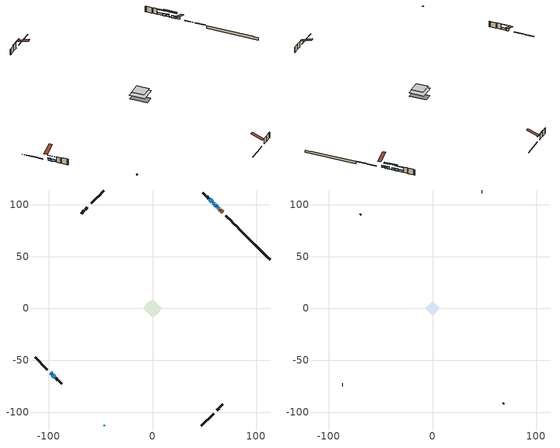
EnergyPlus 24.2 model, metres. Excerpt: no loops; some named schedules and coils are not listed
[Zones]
conditioned space
 floor adiabatic (AdiabaticFloorConstruction): -8.88,0 0,8.88 8.88,0 0,-8.88 z3.05
 floor foundation (Slab1 construction): -7.53,2.52 -2.52,7.53 7.53,-2.52 2.52,-7.53 z-1.7
 wall outside (RimJoist1 construction): 47.02,-113.51 52.63,-107.9 / -113.51,-47.02 -107.9,-52.63 / -47.02,113.51 -52.63,107.9 / 82.72,77.8 77.11,83.41 z0.61:0.91
 wall outside (RimJoist2 construction): 53.28,-107.24 58.93,-101.59 / -107.24,-53.28 -101.59,-58.93 / -53.28,107.24 -58.93,101.59 / 76.46,84.07 70.81,89.72 z0.61:0.91
 wall outside (AdiabaticWallConstruction 1): 67.68,92.85 66.2,94.33 / 65.55,94.98 64.96,95.57 z0.61:2.64
 wall outside (AdiabaticWallConstruction): 64.31,96.22 63.01,97.52 / 59.44,101.09 58.15,102.38 z0.61:2.64; 62.36,98.17 61.93,98.6 / -62.06,98.47 -62.28,98.25 z0.61:0.95; 61.28,99.25 60.1,100.43 z0.61:2.47; -98.47,-62.06 -97.28,-63.25 / 57.49,103.04 55.13,105.4 z0.61:2.48; -96.62,-63.91 -94.24,-66.29 z0.61:2.49
 wall outside (Wall1 construction): 62.06,-98.47 64.28,-96.25 / -93.58,-66.95 -91.37,-69.16 / -62.93,97.6 -65.15,95.38 / 54.47,106.06 52.26,108.27 z0.61:5.49
 wall outside (Wall2 construction): 64.93,-95.6 67.93,-92.6 / -90.71,-69.82 -87.71,-72.82 / -65.8,94.73 -68.8,91.73 / 51.6,108.93 48.6,111.93 z0.61:5.49
 wall foundation (FoundationWall1 construction): 83.38,77.15,-1.7 83.38,77.15,0.61 110.5,50.03,0.61 110.5,50.03,0.15 113.51,47.02,0.15 113.51,47.02,-1.7
 window (WindowConstruction): 64.3,96.22 63.01,97.52 z0.61:2.64
 window (WindowConstruction 6): 62.35,98.17 61.93,98.6 z0.61:0.95
 window (WindowConstruction 7): -62.06,98.47 -62.27,98.25 z0.61:0.95
 window (WindowConstruction 1): 61.27,99.25 60.1,100.43 z0.61:2.47
 window (WindowConstruction 2): -98.47,-62.06 -97.28,-63.25 z0.61:2.48
 window (WindowConstruction 3): 59.44,101.09 58.15,102.38 z0.61:2.64
 window (WindowConstruction 4): 57.49,103.04 55.13,105.4 z0.61:2.48
 window (WindowConstruction 5): -96.62,-63.91 -94.24,-66.29 z0.61:2.49
 door (Door): 67.68,92.85 66.2,94.33 z0.61:2.64
 door (Door 1): 65.55,94.98 64.96,95.57 z0.61:2.64
 ceiling adiabatic (AdiabaticFloorConstruction): 0,-8.88 8.88,0 0,8.88 -8.88,0 z3.05
 roof outside (AdiabaticRoofConstruction): -46.14,-113.51,5.49 -46.14,-112.68,5.77 -47.02,-112.68,5.77 -47.02,-113.51,5.49
 skylight (SkylightConstruction): -46.14,-113.51,5.49 -46.14,-112.68,5.76 -47.02,-112.68,5.76 -47.02,-113.51,5.49
attic - vented
 floor to conditioned space (Floor1 construction Reversed): -7.07,0 0,7.07 7.07,0 0,-7.07 z5.49
 wall outside (Wall3 construction): 68.59,-91.94 68.86,-91.67 / -87.06,-73.47 -86.79,-73.74 / -69.46,91.07 -69.73,90.8 / 47.94,112.59 47.67,112.85 z0.61:5.49
 roof outside (Roof1 construction): 61.41,-99.12,5.49 54.52,-92.23,8.73 52.7,-94.05,8.73 59.59,-100.94,5.49; -99.12,-61.41,5.49 -92.23,-54.52,8.73 -94.05,-52.7,8.73 -100.94,-59.59,5.49; -61.41,99.12,5.49 -54.52,92.23,8.73 -52.7,94.05,8.73 -59.59,100.94,5.49; 68.34,92.19,5.49 61.45,85.3,8.73 63.26,83.49,8.73 70.15,90.38,5.49
shading: 61.15,99.38 66.17,94.36 66.46,94.65 61.44,99.67 z5.28; 58.34,102.19 65.95,94.58 66.24,94.87 58.63,102.48 z6.03; -65.87,94.66 -58.47,102.06 -58.76,102.35 -66.16,94.95 z6.03; 59.96,100.57 61.42,99.11 61.71,99.4 60.25,100.86 z2.67; -97.14,-63.39 -98.61,-61.92 -98.9,-62.21 -97.43,-63.68 z2.68; 56.28,104.25 61.31,99.22 61.6,99.51 56.57,104.54 z5.28; 53.26,107.27 59.36,101.17 59.65,101.46 53.55,107.56 z5.12; -92.37,-68.16 -98.49,-62.04 -98.78,-62.33 -92.66,-68.45 z5.13
[Building]
Building 1: Terrain=Suburbs
[Site:Location]
Mont Joli AP_QC: Latitude {deg}=48.61; Longitude {deg}=-68.21; Time Zone {hr}=-5; Elevation {m}=52; Keep Site Location Information=Yes
[Site:GroundTemperature:Shallow]
-0.843868, -3.04892, -3.2255, -2.1791, 2.02165, 6.20283, 9.82768, 12.1239, 12.319, 10.4514, 6.91898, 2.86606
[Site:WaterMainsTemperature]
Calculation Method=Schedule; Temperature Schedule=mains temperature schedule
[Material] Roughness=Rough; Thermal Absorptance=0.9
Name | Thickness {m} | Conductivity {W/m-K} | Density {kg/m3} | Specific Heat {J/kg-K} | Solar Absorptance | Visible Absorptance
asphalt or fiberglass shingles | 0.00635 | 0.162714 | 1121.4 | 1465.45 | 0.84 | 0.84
asphalt or fiberglass shingles 1 | 0.00635 | 0.162714 | 1121.4 | 1465.45 | 0.7 | 0.7
ceiling loosefill ins | 0.169333 | 0.0480833 | 16.02 | 1046.75 | 0.7 | 0.7
ceiling stud and cavity | 0.1397 | 0.144249 | 65.682 | 1177.47 | 0.7 | 0.7
concrete 4.0 in. | 0.1016 | 1.803125 | 2242.8 | 837.4 | 0.7 | 0.7
concrete 8.0 in. | 0.2032 | 1.803125 | 2242.8 | 837.4 | 0.7 | 0.7
door material | 0.04445 | 0.0451087 | 512.64 | 1214.23 | 0.7 | 0.7
door material 1 | 0.04445 | 0.188738 | 512.64 | 1214.23 | 0.7 | 0.7
exterior vertical ins | 0.0369022 | 0.029427 | 32.04 | 1214.23 | 0.7 | 0.7
floor covering | 0.0127 | 0.0433444 | 54.468 | 1339.84 | 0.6 | 0.6
floor rigid ins; roof rigid ins; wall rigid ins 1 | 0.512978 | 0.029427 | 32.04 | 1214.23 | 0.7 | 0.7
floor stud and cavity | 0.1397 | 1.75129 | 37.0049 | 1207.88 | 0.7 | 0.7
furniture material conditioned space 1 | 0.1524 | 0.115458 | 640.8 | 1214.23 | 0.6 | 0.6
gypsum board | 0.0127 | 0.160291 | 801 | 837.4 | 0.6 | 0.6
gypsum board 1 | 0.0127 | 0.160291 | 801 | 837.4 | 0.7 | 0.7
osb sheathing 0.5 in. | 0.0127 | 0.115458 | 512.64 | 1214.23 | 0.7 | 0.7
osb sheathing 0.75 in. | 0.01905 | 0.115458 | 512.64 | 1214.23 | 0.7 | 0.7
osb sheathing 2.0 in. | 0.0508 | 0.115458 | 512.64 | 1214.23 | 0.7 | 0.7
rim joist stud and cavity | 0.0508 | 0.0451784 | 125.044 | 1163.47 | 0.6 | 0.6
rim joist stud and cavity 1 | 0.0508 | 0.0448274 | 125.044 | 1163.47 | 0.6 | 0.6
roof stud and cavity | 0.18415 | 1.78685 | 37.0049 | 1207.88 | 0.6 | 0.6
wall rigid ins | 0.051816 | 0.029427 | 32.04 | 1214.23 | 0.7 | 0.7
wall stud and cavity | 0.1397 | 0.227988 | 139.0536 | 1170.24 | 0.7 | 0.7
wall stud and cavity 1 | 0.1397 | 0.217966 | 139.0536 | 1170.24 | 0.7 | 0.7
wall stud and cavity 2 | 0.0889 | 6.9971 | 50.32683 | 1063.81 | 0.6 | 0.6
wall stud and cavity 3 | 0.0889 | 0.380278 | 52.3479 | 1209.89 | 0.7 | 0.7
wall stud and cavity 4 | 0.0889 | 0.391764 | 83.0341 | 1211.67 | 0.7 | 0.7
wood siding | 0.0254 | 0.102417 | 544.68 | 1172.36 | 0.4 | 0.4
wood siding 1 | 0.00254 | 0.102417 | 544.68 | 1172.36 | 0.4 | 0.4
wood siding 2; wood siding 3; wood siding 4 | 0.0254 | 0.102417 | 544.68 | 1172.36 | 0.7 | 0.7
[WindowMaterial:SimpleGlazingSystem]
Name | U-Factor {W/m2-K} | Solar Heat Gain Coefficient
SkylightMaterial | 2.49337 | 0.6308
WindowMaterial | 2.65219 | 0.27
WindowMaterial 1 | 3.41418 | 0.72
WindowMaterial 2 | 3.409639 | 0.72
WindowMaterial 3 | 3.41021 | 0.72
WindowMaterial 4 | 3.40566 | 0.72
WindowMaterial 5 | 3.07009 | 0.43
[Construction]
AdiabaticFloorConstruction: floor stud and cavity, floor rigid ins, osb sheathing 0.75 in., floor covering
AdiabaticRoofConstruction: asphalt or fiberglass shingles 1, roof rigid ins, osb sheathing 0.75 in., roof stud and cavity
AdiabaticWallConstruction: wood siding 3, wall rigid ins 1, wall stud and cavity 3, gypsum board
AdiabaticWallConstruction 1: wood siding 4, wall rigid ins 1, wall stud and cavity 3, gypsum board
Door: door material
Door 1: door material 1
Floor1 construction Reversed: gypsum board, ceiling stud and cavity, ceiling loosefill ins
FoundationWall1 construction: concrete 8.0 in., gypsum board 1
furniture construction conditioned space 1: furniture material conditioned space 1
PartitionWallConstruction: gypsum board, wall stud and cavity 4, gypsum board
RimJoist1 construction: wood siding 2, osb sheathing 2.0 in., rim joist stud and cavity
RimJoist2 construction: wood siding 2, osb sheathing 2.0 in., rim joist stud and cavity 1
Roof1 construction: asphalt or fiberglass shingles
SkylightConstruction: SkylightMaterial
Slab1 construction: concrete 4.0 in.
Wall1 construction: wood siding, wall rigid ins, osb sheathing 0.5 in., wall stud and cavity, gypsum board
Wall2 construction: wood siding, wall rigid ins, osb sheathing 0.5 in., wall stud and cavity 1, gypsum board
Wall3 construction: wood siding 1, wall stud and cavity 2
WindowConstruction; WindowConstruction 3: WindowMaterial
WindowConstruction 1: WindowMaterial 1
WindowConstruction 2: WindowMaterial 2
WindowConstruction 4: WindowMaterial 3
WindowConstruction 5: WindowMaterial 4
WindowConstruction 6; WindowConstruction 7: WindowMaterial 5
[Zone] Multiplier=1; Part of Total Floor Area=Yes
Name | Volume {m3}
attic - vented | 53.3383
conditioned space | 646
[Space]
Name | Zone | Volume {m3}
attic - vented 1 | attic - vented | 53.3383
conditioned space 1 | conditioned space | 646
[ZoneInfiltration:EffectiveLeakageArea]
infil attic - vented 1: Zone or Space=attic - vented 1; Schedule=Always On Discrete; Effective Air Leakage Area {cm2}=3479.2; Stack Coefficient=0.000564968; Wind Coefficient=1.60595e-05
[ZoneMixing]
whole house fan mix: Zone or Space=attic - vented; Schedule=Always On Continuous; Design Flow Rate Calculation Method=Flow/Zone; Design Flow Rate {m3/s}=0; Source Zone or Space=conditioned space
[SurfaceProperty:ExposedFoundationPerimeter]
Slab1: Exposed Perimeter Calculation Method=TotalExposedPerimeter; Total Exposed Perimeter {m}=42.61
[InternalMass] Zone or ZoneList=conditioned space; Space or SpaceList=conditioned space 1
Name | Construction | Surface Area {m2}
furniture mass conditioned space 1 | furniture construction conditioned space 1 | 103.36
partition wall mass | PartitionWallConstruction | 258.4
[Lights]
interior lighting: Zone or ZoneList or Space or SpaceList=conditioned space 1; Schedule=interior lighting schedule; Design Level Calculation Method=LightingLevel; Lighting Level {W}=343.2; Return Air Fraction=0; Fraction Radiant=0.6; Fraction Visible=0.2; Fraction Replaceable=1
[People]
occupants: Zone or ZoneList or Space or SpaceList=conditioned space 1; Number of People Schedule=occupants schedule; Number of People Calculation Method=People; Number of People=3; Fraction Radiant=0.314171; Sensible Heat Fraction=0.56303; Activity Level Schedule=occupants activity schedule; Carbon Dioxide Generation Rate {m3/s-W}=0; Enable ASHRAE 55 Comfort Warnings=No; Mean Radiant Temperature Calculation Type=EnclosureAveraged
[ElectricEquipment] Zone or ZoneList or Space or SpaceList=conditioned space 1; Design Level Calculation Method=EquipmentLevel
Name | Schedule | Design Level {W} | Fraction Latent | Fraction Radiant | Fraction Lost
clothes dryer | clothes dryer schedule | 140.772 | 0.015 | 0.081 | 0.85
clothes washer | clothes washer schedule | 32.1985 | 0.03 | 0.162 | 0.7
cooking range | cooking range schedule | 215.147 | 0.08 | 0.432 | 0.2
dishwasher | dishwasher schedule | 66.8632 | 0.3 | 0.18 | 0.4
fridge | fridge schedule | 72.9452 | 0 | 0.6 | 0
mech vent house fan | mech vent house fan schedule | 10 | 0 | 0 | 1
mech vent house fan cfis | mech vent house fan cfis schedule | 0 | 0 | 0 | 0
misc plug loads | misc plug loads schedule | 494.7 | 0.045 | 0.513 | 0.1
whole house fan | Always On Discrete | 0 | 0 | 0 | 1
[OtherEquipment] Zone or ZoneList or Space or SpaceList=conditioned space 1; Design Level Calculation Method=EquipmentLevel
Name | Fuel Type | Schedule | Design Level {W} | Fraction Latent | Fraction Radiant | Fraction Lost
clothes dryer 1 | Electricity | clothes dryer schedule | 0 | 0.015 | 0.081 | 0.85
cooking range 1 | Electricity | cooking range schedule | 0 | 0.08 | 0.432 | 0.2
general water use latent | None | general water use schedule | 62.594 | 1 | 0 | 0
general water use sensible | None | general water use schedule | -61.6891 | 0 | 0.6 | 0
mech vent house fan latent load | None | Always On Discrete | 0 | 1 | 0 | 0
mech vent house fan sensible load | None | Always On Discrete | 0 | 0 | 0 | 0
water heater energy adjustment1 | Electricity | Always On Discrete | 0.01 | 0 | 0 | 1
[ZoneInfiltration:DesignFlowRate] Zone or ZoneList or Space or SpaceList=conditioned space 1; Schedule=Always On Discrete; Design Flow Rate Calculation Method=Flow/Zone; Design Flow Rate {m3/s}=0
infil flow; natural vent flow; whole house fan flow
[ZoneControl:Thermostat]
conditioned space Thermostat: Zone or ZoneList=conditioned space; Control Type Schedule=conditioned space Thermostat Schedule; Control 1=conditioned space temperature setpoint; Temperature Difference Between Cutout And Setpoint {deltaC}=0
[ThermostatSetpoint:DualSetpoint]
conditioned space temperature setpoint: Heating Setpoint Temperature Schedule=heating setpoint; Cooling Setpoint Temperature Schedule=cooling setpoint
[AirLoopHVAC:UnitarySystem]
unit heater unitary system: Control Type=Load; Controlling Zone or Thermostat Location=conditioned space; Dehumidification Control Type=None; Availability Schedule=Always On Discrete; Supply Fan=unit heater supply fan; Fan Placement=BlowThrough; Supply Air Fan Operating Mode Schedule=unit heater auto fan schedule; Heating Coil=unit heater htg coil; DX Heating Coil Sizing Ratio=1; Use DOAS DX Cooling Coil=No; Minimum Supply Air Temperature {C}=2; Latent Load Control=SensibleOnlyLoadControl; Cooling Supply Air Flow Rate Method=None; Heating Supply Air Flow Rate Method=SupplyAirFlowRate; Heating Supply Air Flow Rate {m3/s}=0.00141584; No Load Supply Air Flow Rate Method=SupplyAirFlowRate; No Load Supply Air Flow Rate {m3/s}=0; No Load Supply Air Flow Rate Control Set To Low Speed=Yes; Maximum Supply Air Temperature {C}=48.8889; Maximum Outdoor Dry-Bulb Temperature for Supplemental Heater Operation {C}=21; Ancillary On-Cycle Electric Power {W}=0; Ancillary Off-Cycle Electric Power {W}=0
[Zone equipment]
conditioned space: electric baseboard, unit heater unitary system
[Foundation:Kiva]
Foundation Kiva 1: Initial Indoor Air Temperature {C}=21; Wall Height Above Grade {m}=0.609996; Wall Depth Below Slab {m}=0.2032; Custom Block Material Name 1=exterior vertical ins; Custom Block Depth 1 {m}=2.30999; Custom Block X Position 1 {m}=0.2159; Custom Block Z Position 1 {m}=0
[Foundation:Kiva:Settings]
Soil Conductivity {W/m-K}=0.849921; Soil Density {kg/m3}=1842.3; Soil Specific Heat {J/kg-K}=418.7; Ground Solar Absorptivity=0.9; Ground Thermal Absorptivity=0.9; Ground Surface Roughness {m}=0.03; Far-Field Width {m}=40; Deep-Ground Boundary Condition=ZeroFlux; Deep-Ground Depth {m}=40; Minimum Cell Dimension {m}=0.2; Maximum Cell Growth Coefficient=3; Simulation Timestep=Timestep
[Exterior:Lights]
exterior lighting: Schedule=exterior lighting schedule; Design Level {W}=75.6
[EnergyManagementSystem:Sensor] Output:Variable or Output:Meter Index Key=conditioned space
Name | Output:Variable or Output:Meter
conditioned_space_clg_unmet_s | Zone Cooling Setpoint Not Met Time
conditioned_space_htg_unmet_s | Zone Heating Setpoint Not Met Time
fridge_tin_s; tin_s; tin_s_1 | Zone Mean Air Temperature
tout_s | Zone Outdoor Air Drybulb Temperature
win_s | Zone Air Humidity Ratio
[Schedule:Constant]
Name | Hourly Value
Always On Continuous; mech vent house fan schedule; mech vent house fan cfis schedule; Always On Discrete | 1
occupants activity schedule | 117.228
fridge schedule; unit heater auto fan schedule | 0
[Schedule:Week:Daily]
interior lighting schedule Week Rule - Jan1-Jan27: interior lighting schedule day, interior lighting schedule day, interior lighting schedule day, interior lighting schedule day, interior lighting schedule day, interior lighting schedule day, interior lighting schedule day, interior lighting schedule default day, interior lighting schedule default day, interior lighting schedule default day, interior lighting schedule default day, interior lighting schedule default day
interior lighting schedule Week Rule - Jan28-Feb3: interior lighting schedule day, interior lighting schedule day, interior lighting schedule day, interior lighting schedule day, interior lighting schedule day 1, interior lighting schedule day 1, interior lighting schedule day 1, interior lighting schedule default day, interior lighting schedule default day, interior lighting schedule default day, interior lighting schedule default day, interior lighting schedule default day
interior lighting schedule Week Rule - Feb4-Feb24: interior lighting schedule day 1, interior lighting schedule day 1, interior lighting schedule day 1, interior lighting schedule day 1, interior lighting schedule day 1, interior lighting schedule day 1, interior lighting schedule day 1, interior lighting schedule default day, interior lighting schedule default day, interior lighting schedule default day, interior lighting schedule default day, interior lighting schedule default day
interior lighting schedule Week Rule - Feb25-Mar3: interior lighting schedule day 1, interior lighting schedule day 1, interior lighting schedule day 1, interior lighting schedule day 1, interior lighting schedule day 2, interior lighting schedule day 2, interior lighting schedule day 2, interior lighting schedule default day, interior lighting schedule default day, interior lighting schedule default day, interior lighting schedule default day, interior lighting schedule default day
interior lighting schedule Week Rule - Mar4-Mar31: interior lighting schedule day 2, interior lighting schedule day 2, interior lighting schedule day 2, interior lighting schedule day 2, interior lighting schedule day 2, interior lighting schedule day 2, interior lighting schedule day 2, interior lighting schedule default day, interior lighting schedule default day, interior lighting schedule default day, interior lighting schedule default day, interior lighting schedule default day
interior lighting schedule Week Rule - Apr1-Apr28: interior lighting schedule day 3, interior lighting schedule day 3, interior lighting schedule day 3, interior lighting schedule day 3, interior lighting schedule day 3, interior lighting schedule day 3, interior lighting schedule day 3, interior lighting schedule default day, interior lighting schedule default day, interior lighting schedule default day, interior lighting schedule default day, interior lighting schedule default day
interior lighting schedule Week Rule - Apr29-May5: interior lighting schedule day 3, interior lighting schedule day 3, interior lighting schedule day 4, interior lighting schedule day 4, interior lighting schedule day 4, interior lighting schedule day 4, interior lighting schedule day 4, interior lighting schedule default day, interior lighting schedule default day, interior lighting schedule default day, interior lighting schedule default day, interior lighting schedule default day
interior lighting schedule Week Rule - May6-May26: interior lighting schedule day 4, interior lighting schedule day 4, interior lighting schedule day 4, interior lighting schedule day 4, interior lighting schedule day 4, interior lighting schedule day 4, interior lighting schedule day 4, interior lighting schedule default day, interior lighting schedule default day, interior lighting schedule default day, interior lighting schedule default day, interior lighting schedule default day
interior lighting schedule Week Rule - May27-Jun2: interior lighting schedule day 4, interior lighting schedule day 4, interior lighting schedule day 4, interior lighting schedule day 4, interior lighting schedule day 4, interior lighting schedule day 5, interior lighting schedule day 5, interior lighting schedule default day, interior lighting schedule default day, interior lighting schedule default day, interior lighting schedule default day, interior lighting schedule default day
interior lighting schedule Week Rule - Jun3-Jun30: interior lighting schedule day 5, interior lighting schedule day 5, interior lighting schedule day 5, interior lighting schedule day 5, interior lighting schedule day 5, interior lighting schedule day 5, interior lighting schedule day 5, interior lighting schedule default day, interior lighting schedule default day, interior lighting schedule default day, interior lighting schedule default day, interior lighting schedule default day
interior lighting schedule Week Rule - Jul1-Jul28: interior lighting schedule day 6, interior lighting schedule day 6, interior lighting schedule day 6, interior lighting schedule day 6, interior lighting schedule day 6, interior lighting schedule day 6, interior lighting schedule day 6, interior lighting schedule default day, interior lighting schedule default day, interior lighting schedule default day, interior lighting schedule default day, interior lighting schedule default day
interior lighting schedule Week Rule - Jul29-Aug4: interior lighting schedule day 6, interior lighting schedule day 6, interior lighting schedule day 6, interior lighting schedule day 7, interior lighting schedule day 7, interior lighting schedule day 7, interior lighting schedule day 7, interior lighting schedule default day, interior lighting schedule default day, interior lighting schedule default day, interior lighting schedule default day, interior lighting schedule default day
interior lighting schedule Week Rule - Aug5-Aug25: interior lighting schedule day 7, interior lighting schedule day 7, interior lighting schedule day 7, interior lighting schedule day 7, interior lighting schedule day 7, interior lighting schedule day 7, interior lighting schedule day 7, interior lighting schedule default day, interior lighting schedule default day, interior lighting schedule default day, interior lighting schedule default day, interior lighting schedule default day
interior lighting schedule Week Rule - Aug26-Sep1: interior lighting schedule day 7, interior lighting schedule day 7, interior lighting schedule day 7, interior lighting schedule day 7, interior lighting schedule day 7, interior lighting schedule day 7, interior lighting schedule day 8, interior lighting schedule default day, interior lighting schedule default day, interior lighting schedule default day, interior lighting schedule default day, interior lighting schedule default day
interior lighting schedule Week Rule - Sep2-Sep29: interior lighting schedule day 8, interior lighting schedule day 8, interior lighting schedule day 8, interior lighting schedule day 8, interior lighting schedule day 8, interior lighting schedule day 8, interior lighting schedule day 8, interior lighting schedule default day, interior lighting schedule default day, interior lighting schedule default day, interior lighting schedule default day, interior lighting schedule default day
interior lighting schedule Week Rule - Sep30-Oct6: interior lighting schedule day 8, interior lighting schedule day 9, interior lighting schedule day 9, interior lighting schedule day 9, interior lighting schedule day 9, interior lighting schedule day 9, interior lighting schedule day 9, interior lighting schedule default day, interior lighting schedule default day, interior lighting schedule default day, interior lighting schedule default day, interior lighting schedule default day
interior lighting schedule Week Rule - Oct7-Oct27: interior lighting schedule day 9, interior lighting schedule day 9, interior lighting schedule day 9, interior lighting schedule day 9, interior lighting schedule day 9, interior lighting schedule day 9, interior lighting schedule day 9, interior lighting schedule default day, interior lighting schedule default day, interior lighting schedule default day, interior lighting schedule default day, interior lighting schedule default day
interior lighting schedule Week Rule - Oct28-Nov3: interior lighting schedule day 9, interior lighting schedule day 9, interior lighting schedule day 9, interior lighting schedule day 9, interior lighting schedule day 10, interior lighting schedule day 10, interior lighting schedule day 10, interior lighting schedule default day, interior lighting schedule default day, interior lighting schedule default day, interior lighting schedule default day, interior lighting schedule default day
interior lighting schedule Week Rule - Nov4-Nov24: interior lighting schedule day 10, interior lighting schedule day 10, interior lighting schedule day 10, interior lighting schedule day 10, interior lighting schedule day 10, interior lighting schedule day 10, interior lighting schedule day 10, interior lighting schedule default day, interior lighting schedule default day, interior lighting schedule default day, interior lighting schedule default day, interior lighting schedule default day
interior lighting schedule Week Rule - Nov25-Dec1: interior lighting schedule day 10, interior lighting schedule day 10, interior lighting schedule day 10, interior lighting schedule day 10, interior lighting schedule day 10, interior lighting schedule day 10, interior lighting schedule day 11, interior lighting schedule default day, interior lighting schedule default day, interior lighting schedule default day, interior lighting schedule default day, interior lighting schedule default day
interior lighting schedule Week Rule - Dec2-Dec31: interior lighting schedule day 11, interior lighting schedule day 11, interior lighting schedule day 11, interior lighting schedule day 11, interior lighting schedule day 11, interior lighting schedule day 11, interior lighting schedule day 11, interior lighting schedule default day, interior lighting schedule default day, interior lighting schedule default day, interior lighting schedule default day, interior lighting schedule default day
occupants schedule Week Rule - Jan1-Dec31: occupants schedule day, occupants schedule day, occupants schedule day, occupants schedule day, occupants schedule day, occupants schedule day, occupants schedule day, occupants schedule default day, occupants schedule default day, occupants schedule default day, occupants schedule default day, occupants schedule default day
clothes dryer schedule Week Rule - Jan1-Dec31: clothes dryer schedule day, clothes dryer schedule day, clothes dryer schedule day, clothes dryer schedule day, clothes dryer schedule day, clothes dryer schedule day, clothes dryer schedule day, clothes dryer schedule default day, clothes dryer schedule default day, clothes dryer schedule default day, clothes dryer schedule default day, clothes dryer schedule default day
clothes washer schedule Week Rule - Jan1-Dec31: clothes washer schedule day, clothes washer schedule day, clothes washer schedule day, clothes washer schedule day, clothes washer schedule day, clothes washer schedule day, clothes washer schedule day, clothes washer schedule default day, clothes washer schedule default day, clothes washer schedule default day, clothes washer schedule default day, clothes washer schedule default day
cooking range schedule Week Rule - Jan1-Dec31: cooking range schedule day, cooking range schedule day, cooking range schedule day, cooking range schedule day, cooking range schedule day, cooking range schedule day, cooking range schedule day, cooking range schedule default day, cooking range schedule default day, cooking range schedule default day, cooking range schedule default day, cooking range schedule default day
dishwasher schedule Week Rule - Jan1-Dec31: dishwasher schedule day, dishwasher schedule day, dishwasher schedule day, dishwasher schedule day, dishwasher schedule day, dishwasher schedule day, dishwasher schedule day, dishwasher schedule default day, dishwasher schedule default day, dishwasher schedule default day, dishwasher schedule default day, dishwasher schedule default day
misc plug loads schedule Week Rule - Jan1-Dec31: misc plug loads schedule day, misc plug loads schedule day, misc plug loads schedule day, misc plug loads schedule day, misc plug loads schedule day, misc plug loads schedule day, misc plug loads schedule day, misc plug loads schedule default day, misc plug loads schedule default day, misc plug loads schedule default day, misc plug loads schedule default day, misc plug loads schedule default day
general water use schedule Week Rule - Jan1-Dec31: general water use schedule day, general water use schedule day, general water use schedule day, general water use schedule day, general water use schedule day, general water use schedule day, general water use schedule day, general water use schedule default day, general water use schedule default day, general water use schedule default day, general water use schedule default day, general water use schedule default day
exterior lighting schedule Week Rule - Jan1-Jan27: exterior lighting schedule day, exterior lighting schedule day, exterior lighting schedule day, exterior lighting schedule day, exterior lighting schedule day, exterior lighting schedule day, exterior lighting schedule day, exterior lighting schedule default day, exterior lighting schedule default day, exterior lighting schedule default day, exterior lighting schedule default day, exterior lighting schedule default day
exterior lighting schedule Week Rule - Jan28-Feb3: exterior lighting schedule day, exterior lighting schedule day, exterior lighting schedule day, exterior lighting schedule day, exterior lighting schedule day 1, exterior lighting schedule day 1, exterior lighting schedule day 1, exterior lighting schedule default day, exterior lighting schedule default day, exterior lighting schedule default day, exterior lighting schedule default day, exterior lighting schedule default day
exterior lighting schedule Week Rule - Feb4-Feb24: exterior lighting schedule day 1, exterior lighting schedule day 1, exterior lighting schedule day 1, exterior lighting schedule day 1, exterior lighting schedule day 1, exterior lighting schedule day 1, exterior lighting schedule day 1, exterior lighting schedule default day, exterior lighting schedule default day, exterior lighting schedule default day, exterior lighting schedule default day, exterior lighting schedule default day
exterior lighting schedule Week Rule - Feb25-Mar3: exterior lighting schedule day 1, exterior lighting schedule day 1, exterior lighting schedule day 1, exterior lighting schedule day 1, exterior lighting schedule day 2, exterior lighting schedule day 2, exterior lighting schedule day 2, exterior lighting schedule default day, exterior lighting schedule default day, exterior lighting schedule default day, exterior lighting schedule default day, exterior lighting schedule default day
exterior lighting schedule Week Rule - Mar4-Mar31: exterior lighting schedule day 2, exterior lighting schedule day 2, exterior lighting schedule day 2, exterior lighting schedule day 2, exterior lighting schedule day 2, exterior lighting schedule day 2, exterior lighting schedule day 2, exterior lighting schedule default day, exterior lighting schedule default day, exterior lighting schedule default day, exterior lighting schedule default day, exterior lighting schedule default day
exterior lighting schedule Week Rule - Apr1-Apr28: exterior lighting schedule day 3, exterior lighting schedule day 3, exterior lighting schedule day 3, exterior lighting schedule day 3, exterior lighting schedule day 3, exterior lighting schedule day 3, exterior lighting schedule day 3, exterior lighting schedule default day, exterior lighting schedule default day, exterior lighting schedule default day, exterior lighting schedule default day, exterior lighting schedule default day
exterior lighting schedule Week Rule - Apr29-May5: exterior lighting schedule day 3, exterior lighting schedule day 3, exterior lighting schedule day 4, exterior lighting schedule day 4, exterior lighting schedule day 4, exterior lighting schedule day 4, exterior lighting schedule day 4, exterior lighting schedule default day, exterior lighting schedule default day, exterior lighting schedule default day, exterior lighting schedule default day, exterior lighting schedule default day
exterior lighting schedule Week Rule - May6-May26: exterior lighting schedule day 4, exterior lighting schedule day 4, exterior lighting schedule day 4, exterior lighting schedule day 4, exterior lighting schedule day 4, exterior lighting schedule day 4, exterior lighting schedule day 4, exterior lighting schedule default day, exterior lighting schedule default day, exterior lighting schedule default day, exterior lighting schedule default day, exterior lighting schedule default day
exterior lighting schedule Week Rule - May27-Jun2: exterior lighting schedule day 4, exterior lighting schedule day 4, exterior lighting schedule day 4, exterior lighting schedule day 4, exterior lighting schedule day 4, exterior lighting schedule day 5, exterior lighting schedule day 5, exterior lighting schedule default day, exterior lighting schedule default day, exterior lighting schedule default day, exterior lighting schedule default day, exterior lighting schedule default day
exterior lighting schedule Week Rule - Jun3-Jun30: exterior lighting schedule day 5, exterior lighting schedule day 5, exterior lighting schedule day 5, exterior lighting schedule day 5, exterior lighting schedule day 5, exterior lighting schedule day 5, exterior lighting schedule day 5, exterior lighting schedule default day, exterior lighting schedule default day, exterior lighting schedule default day, exterior lighting schedule default day, exterior lighting schedule default day
exterior lighting schedule Week Rule - Jul1-Jul28: exterior lighting schedule day 6, exterior lighting schedule day 6, exterior lighting schedule day 6, exterior lighting schedule day 6, exterior lighting schedule day 6, exterior lighting schedule day 6, exterior lighting schedule day 6, exterior lighting schedule default day, exterior lighting schedule default day, exterior lighting schedule default day, exterior lighting schedule default day, exterior lighting schedule default day
exterior lighting schedule Week Rule - Jul29-Aug4: exterior lighting schedule day 6, exterior lighting schedule day 6, exterior lighting schedule day 6, exterior lighting schedule day 7, exterior lighting schedule day 7, exterior lighting schedule day 7, exterior lighting schedule day 7, exterior lighting schedule default day, exterior lighting schedule default day, exterior lighting schedule default day, exterior lighting schedule default day, exterior lighting schedule default day
exterior lighting schedule Week Rule - Aug5-Aug25: exterior lighting schedule day 7, exterior lighting schedule day 7, exterior lighting schedule day 7, exterior lighting schedule day 7, exterior lighting schedule day 7, exterior lighting schedule day 7, exterior lighting schedule day 7, exterior lighting schedule default day, exterior lighting schedule default day, exterior lighting schedule default day, exterior lighting schedule default day, exterior lighting schedule default day
exterior lighting schedule Week Rule - Aug26-Sep1: exterior lighting schedule day 7, exterior lighting schedule day 7, exterior lighting schedule day 7, exterior lighting schedule day 7, exterior lighting schedule day 7, exterior lighting schedule day 7, exterior lighting schedule day 8, exterior lighting schedule default day, exterior lighting schedule default day, exterior lighting schedule default day, exterior lighting schedule default day, exterior lighting schedule default day
exterior lighting schedule Week Rule - Sep2-Sep29: exterior lighting schedule day 8, exterior lighting schedule day 8, exterior lighting schedule day 8, exterior lighting schedule day 8, exterior lighting schedule day 8, exterior lighting schedule day 8, exterior lighting schedule day 8, exterior lighting schedule default day, exterior lighting schedule default day, exterior lighting schedule default day, exterior lighting schedule default day, exterior lighting schedule default day
exterior lighting schedule Week Rule - Sep30-Oct6: exterior lighting schedule day 8, exterior lighting schedule day 9, exterior lighting schedule day 9, exterior lighting schedule day 9, exterior lighting schedule day 9, exterior lighting schedule day 9, exterior lighting schedule day 9, exterior lighting schedule default day, exterior lighting schedule default day, exterior lighting schedule default day, exterior lighting schedule default day, exterior lighting schedule default day
exterior lighting schedule Week Rule - Oct7-Oct27: exterior lighting schedule day 9, exterior lighting schedule day 9, exterior lighting schedule day 9, exterior lighting schedule day 9, exterior lighting schedule day 9, exterior lighting schedule day 9, exterior lighting schedule day 9, exterior lighting schedule default day, exterior lighting schedule default day, exterior lighting schedule default day, exterior lighting schedule default day, exterior lighting schedule default day
[Schedule:Year]
interior lighting schedule: interior lighting schedule Week Rule - Jan1-Jan27, 1, 1, 1, 27, interior lighting schedule Week Rule - Jan28-Feb3, 1, 28, 2, 3, interior lighting schedule Week Rule - Feb4-Feb24, 2, 4, 2, 24, interior lighting schedule Week Rule - Feb25-Mar3, 2, 25, 3, 3, interior lighting schedule Week Rule - Mar4-Mar31, 3, 4, 3, 31, interior lighting schedule Week Rule - Apr1-Apr28, 4, 1, 4, 28, interior lighting schedule Week Rule - Apr29-May5, 4, 29, 5, 5, interior lighting schedule Week Rule - May6-May26, 5, 6, 5, 26, interior lighting schedule Week Rule - May27-Jun2, 5, 27, 6, 2, interior lighting schedule Week Rule - Jun3-Jun30, 6, 3, 6, 30, interior lighting schedule Week Rule - Jul1-Jul28, 7, 1, 7, 28, interior lighting schedule Week Rule - Jul29-Aug4, 7, 29, 8, 4, interior lighting schedule Week Rule - Aug5-Aug25, 8, 5, 8, 25, interior lighting schedule Week Rule - Aug26-Sep1, 8, 26, 9, 1, interior lighting schedule Week Rule - Sep2-Sep29, 9, 2, 9, 29, interior lighting schedule Week Rule - Sep30-Oct6, 9, 30, 10, 6, interior lighting schedule Week Rule - Oct7-Oct27, 10, 7, 10, 27, interior lighting schedule Week Rule - Oct28-Nov3, 10, 28, 11, 3, interior lighting schedule Week Rule - Nov4-Nov24, 11, 4, 11, 24, interior lighting schedule Week Rule - Nov25-Dec1, 11, 25, 12, 1, interior lighting schedule Week Rule - Dec2-Dec31, 12, 2, 12, 31
occupants schedule: occupants schedule Week Rule - Jan1-Dec31, 1, 1, 12, 31
clothes dryer schedule: clothes dryer schedule Week Rule - Jan1-Dec31, 1, 1, 12, 31
clothes washer schedule: clothes washer schedule Week Rule - Jan1-Dec31, 1, 1, 12, 31
cooking range schedule: cooking range schedule Week Rule - Jan1-Dec31, 1, 1, 12, 31
dishwasher schedule: dishwasher schedule Week Rule - Jan1-Dec31, 1, 1, 12, 31
misc plug loads schedule: misc plug loads schedule Week Rule - Jan1-Dec31, 1, 1, 12, 31
general water use schedule: general water use schedule Week Rule - Jan1-Dec31, 1, 1, 12, 31
exterior lighting schedule: exterior lighting schedule Week Rule - Jan1-Jan27, 1, 1, 1, 27, exterior lighting schedule Week Rule - Jan28-Feb3, 1, 28, 2, 3, exterior lighting schedule Week Rule - Feb4-Feb24, 2, 4, 2, 24, exterior lighting schedule Week Rule - Feb25-Mar3, 2, 25, 3, 3, exterior lighting schedule Week Rule - Mar4-Mar31, 3, 4, 3, 31, exterior lighting schedule Week Rule - Apr1-Apr28, 4, 1, 4, 28, exterior lighting schedule Week Rule - Apr29-May5, 4, 29, 5, 5, exterior lighting schedule Week Rule - May6-May26, 5, 6, 5, 26, exterior lighting schedule Week Rule - May27-Jun2, 5, 27, 6, 2, exterior lighting schedule Week Rule - Jun3-Jun30, 6, 3, 6, 30, exterior lighting schedule Week Rule - Jul1-Jul28, 7, 1, 7, 28, exterior lighting schedule Week Rule - Jul29-Aug4, 7, 29, 8, 4, exterior lighting schedule Week Rule - Aug5-Aug25, 8, 5, 8, 25, exterior lighting schedule Week Rule - Aug26-Sep1, 8, 26, 9, 1, exterior lighting schedule Week Rule - Sep2-Sep29, 9, 2, 9, 29, exterior lighting schedule Week Rule - Sep30-Oct6, 9, 30, 10, 6, exterior lighting schedule Week Rule - Oct7-Oct27, 10, 7, 10, 27, exterior lighting schedule Week Rule - Oct28-Nov3, 10, 28, 11, 3, exterior lighting schedule Week Rule - Nov4-Nov24, 11, 4, 11, 24, exterior lighting schedule Week Rule - Nov25-Dec1, 11, 25, 12, 1, exterior lighting schedule Week Rule - Dec2-Dec31, 12, 2, 12, 31
[Schedule:Compact]
conditioned space Thermostat Schedule: Through: 12/31, For: AllDays, Until: 24:00, 4
mains temperature schedule: Through: 01/01, For: AllDays, Until: 24:00, 4.55833, Through: 01/02, For: AllDays, Until: 24:00, 4.48833, Through: 01/03, For: AllDays, Until: 24:00, 4.41944, Through: 01/04, For: AllDays, Until: 24:00, 4.35111, Through: 01/05, For: AllDays, Until: 24:00, 4.28389, Through: 01/06, For: AllDays, Until: 24:00, 4.21778, Through: 01/07, For: AllDays, Until: 24:00, 4.15278, Through: 01/08, For: AllDays, Until: 24:00, 4.08889, Through: 01/09, For: AllDays, Until: 24:00, 4.02611, Through: 01/10, For: AllDays, Until: 24:00, 3.96444, Through: 01/11, For: AllDays, Until: 24:00, 3.90333, Through: 01/12, For: AllDays, Until: 24:00, 3.84389, Through: 01/13, For: AllDays, Until: 24:00, 3.78556, Through: 01/14, For: AllDays, Until: 24:00, 3.72833, Through: 01/15, For: AllDays, Until: 24:00, 3.67222, Through: 01/16, For: AllDays, Until: 24:00, 3.61722, Through: 01/17, For: AllDays, Until: 24:00, 3.56333, Through: 01/18, For: AllDays, Until: 24:00, 3.51111, Through: 01/19, For: AllDays, Until: 24:00, 3.46, Through: 01/20, For: AllDays, Until: 24:00, 3.41, Through: 01/21, For: AllDays, Until: 24:00, 3.36111, Through: 01/22, For: AllDays, Until: 24:00, 3.31389, Through: 01/23, For: AllDays, Until: 24:00, 3.26778, Through: 01/24, For: AllDays, Until: 24:00, 3.22278, Through: 01/25, For: AllDays, Until: 24:00, 3.17944, Through: 01/26, For: AllDays, Until: 24:00, 3.13722, Through: 01/27, For: AllDays, Until: 24:00, 3.09667, Through: 01/28, For: AllDays, Until: 24:00, 3.05722, Through: 01/29, For: AllDays, Until: 24:00, 3.01944, Through: 01/30, For: AllDays, Until: 24:00, 2.98278, Through: 01/31, For: AllDays, Until: 24:00, 2.94778, Through: 02/01, For: AllDays, Until: 24:00, 2.91389, Through: 02/02, For: AllDays, Until: 24:00, 2.88167, Through: 02/03, For: AllDays, Until: 24:00, 2.85056, Through: 02/04, For: AllDays, Until: 24:00, 2.82111, Through: 02/05, For: AllDays, Until: 24:00, 2.79278, Through: 02/06, For: AllDays, Until: 24:00, 2.76667, Through: 02/07, For: AllDays, Until: 24:00, 2.74111, Through: 02/08, For: AllDays, Until: 24:00, 2.71778, Through: 02/09, For: AllDays, Until: 24:00, 2.69556, Through: 02/10, For: AllDays, Until: 24:00, 2.675, Through: 02/11, For: AllDays, Until: 24:00, 2.65556, Through: 02/12, For: AllDays, Until: 24:00, 2.63833, Through: 02/13, For: AllDays, Until: 24:00, 2.62222, Through: 02/14, For: AllDays, Until: 24:00, 2.60722, Through: 02/15, For: AllDays, Until: 24:00, 2.59389, Through: 02/16, For: AllDays, Until: 24:00, 2.58278, Through: 02/17, For: AllDays, Until: 24:00, 2.57222, Through: 02/18, For: AllDays, Until: 24:00, 2.56389, Through: 02/19, For: AllDays, Until: 24:00, 2.55667, Through: 02/20, For: AllDays, Until: 24:00, 2.55111, Through: 02/21, For: AllDays, Until: 24:00, 2.54722, Through: 02/22, For: AllDays, Until: 24:00, 2.545, Through: 02/23, For: AllDays, Until: 24:00, 2.54389, Through: 02/24, For: AllDays, Until: 24:00, 2.54444, Through: 02/25, For: AllDays, Until: 24:00, 2.54667, Through: 02/26, For: AllDays, Until: 24:00, 2.55056, Through: 02/27, For: AllDays, Until: 24:00, 2.55556, Through: 02/28, For: AllDays, Until: 24:00, 2.56222, Through: 03/01, For: AllDays, Until: 24:00, 2.57056, Through: 03/02, For: AllDays, Until: 24:00, 2.58, Through: 03/03, For: AllDays, Until: 24:00, 2.59167, Through: 03/04, For: AllDays, Until: 24:00, 2.60444, Through: 03/05, For: AllDays, Until: 24:00, 2.61889, Through: 03/06, For: AllDays, Until: 24:00, 2.63444, Through: 03/07, For: AllDays, Until: 24:00, 2.65167, Through: 03/08, For: AllDays, Until: 24:00, 2.67056, Through: 03/09, For: AllDays, Until: 24:00, 2.69111, Through: 03/10, For: AllDays, Until: 24:00, 2.71278, Through: 03/11, For: AllDays, Until: 24:00, 2.73611, Through: 03/12, For: AllDays, Until: 24:00, 2.76111, Through: 03/13, For: AllDays, Until: 24:00, 2.78722, Through: 03/14, For: AllDays, Until: 24:00, 2.815, Through: 03/15, For: AllDays, Until: 24:00, 2.84389, Through: 03/16, For: AllDays, Until: 24:00, 2.87444, Through: 03/17, For: AllDays, Until: 24:00, 2.90667, Through: 03/18, For: AllDays, Until: 24:00, 2.94, Through: 03/19, For: AllDays, Until: 24:00, 2.975, Through: 03/20, For: AllDays, Until: 24:00, 3.01111, Through: 03/21, For: AllDays, Until: 24:00, 3.04889, Through: 03/22, For: AllDays, Until: 24:00, 3.08833, Through: 03/23, For: AllDays, Until: 24:00, 3.12833, Through: 03/24, For: AllDays, Until: 24:00, 3.17056, Through: 03/25, For: AllDays, Until: 24:00, 3.21333, Through: 03/26, For: AllDays, Until: 24:00, 3.25778, Through: 03/27, For: AllDays, Until: 24:00, 3.30389, Through: 03/28, For: AllDays, Until: 24:00, 3.35111, Through: 03/29, For: AllDays, Until: 24:00, 3.39944, Through: 03/30, For: AllDays, Until: 24:00, 3.44889, Through: 03/31, For: AllDays, Until: 24:00, 3.5, Through: 04/01, For: AllDays, Until: 24:00, 3.55222, Through: 04/02, For: AllDays, Until: 24:00, 3.60556, Through: 04/03, For: AllDays, Until: 24:00, 3.66, Through: 04/04, For: AllDays, Until: 24:00, 3.71611, Through: 04/05, For: AllDays, Until: 24:00, 3.77278, Through: 04/06, For: AllDays, Until: 24:00, 3.83111, Through: 04/07, For: AllDays, Until: 24:00, 3.89056, Through: 04/08, For: AllDays, Until: 24:00, 3.95111, Through: 04/09, For: AllDays, Until: 24:00, 4.01278, Through: 04/10, For: AllDays, Until: 24:00, 4.075, Through: 04/11, For: AllDays, Until: 24:00, 4.13889, Through: 04/12, For: AllDays, Until: 24:00, 4.20389, Through: 04/13, For: AllDays, Until: 24:00, 4.27, Through: 04/14, For: AllDays, Until: 24:00, 4.33667, Through: 04/15, For: AllDays, Until: 24:00, 4.40444, Through: 04/16, For: AllDays, Until: 24:00, 4.47333, Through: 04/17, For: AllDays, Until: 24:00, 4.54333, Through: 04/18, For: AllDays, Until: 24:00, 4.61389, Through: 04/19, For: AllDays, Until: 24:00, 4.68556, Through: 04/20, For: AllDays, Until: 24:00, 4.75833, Through: 04/21, For: AllDays, Until: 24:00, 4.83167, Through: 04/22, For: AllDays, Until: 24:00, 4.90611, Through: 04/23, For: AllDays, Until: 24:00, 4.98111, Through: 04/24, For: AllDays, Until: 24:00, 5.05722, Through: 04/25, For: AllDays, Until: 24:00, 5.13389, Through: 04/26, For: AllDays, Until: 24:00, 5.21167, Through: 04/27, For: AllDays, Until: 24:00, 5.29, Through: 04/28, For: AllDays, Until: 24:00, 5.36889, Through: 04/29, For: AllDays, Until: 24:00, 5.44833, Through: 04/30, For: AllDays, Until: 24:00, 5.52889, Through: 05/01, For: AllDays, Until: 24:00, 5.61, Through: 05/02, For: AllDays, Until: 24:00, 5.69111, Through: 05/03, For: AllDays, Until: 24:00, 5.77333, Through: 05/04, For: AllDays, Until: 24:00, 5.85667, Through: 05/05, For: AllDays, Until: 24:00, 5.94, Through: 05/06, For: AllDays, Until: 24:00, 6.02389, Through: 05/07, For: AllDays, Until: 24:00, 6.10778, Through: 05/08, For: AllDays, Until: 24:00, 6.19278, Through: 05/09, For: AllDays, Until: 24:00, 6.27833, Through: 05/10, For: AllDays, Until: 24:00, 6.36389, Through: 05/11, For: AllDays, Until: 24:00, 6.45, Through: 05/12, For: AllDays, Until: 24:00, 6.53667, Through: 05/13, For: AllDays, Until: 24:00, 6.62333, Through: 05/14, For: AllDays, Until: 24:00, 6.71056, Through: 05/15, For: AllDays, Until: 24:00, 6.79778, Through: 05/16, For: AllDays, Until: 24:00, 6.88556, Through: 05/17, For: AllDays, Until: 24:00, 6.97389, Through: 05/18, For: AllDays, Until: 24:00, 7.06222, Through: 05/19, For: AllDays, Until: 24:00, 7.15056, Through: 05/20, For: AllDays, Until: 24:00, 7.23889, Through: 05/21, For: AllDays, Until: 24:00, 7.32778, Through: 05/22, For: AllDays, Until: 24:00, 7.41667, Through: 05/23, For: AllDays, Until: 24:00, 7.50556, Through: 05/24, For: AllDays, Until: 24:00, 7.59444, Through: 05/25, For: AllDays, Until: 24:00, 7.68333, Through: 05/26, For: AllDays, Until: 24:00, 7.77278, Through: 05/27, For: AllDays, Until: 24:00, 7.86167, Through: 05/28, For: AllDays, Until: 24:00, 7.95056, Through: 05/29, For: AllDays, Until: 24:00, 8.03944, Through: 05/30, For: AllDays, Until: 24:00, 8.12833, Through: 05/31, For: AllDays, Until: 24:00, 8.21722, Through: 06/01, For: AllDays, Until: 24:00, 8.30556, Through: 06/02, For: AllDays, Until: 24:00, 8.39389, Through: 06/03, For: AllDays, Until: 24:00, 8.48222, Through: 06/04, For: AllDays, Until: 24:00, 8.57, Through: 06/05, For: AllDays, Until: 24:00, 8.65778, Through: 06/06, For: AllDays, Until: 24:00, 8.745, Through: 06/07, For: AllDays, Until: 24:00, 8.83222, Through: 06/08, For: AllDays, Until: 24:00, 8.91889, Through: 06/09, For: AllDays, Until: 24:00, 9.00556, Through: 06/10, For: AllDays, Until: 24:00, 9.09167, Through: 06/11, For: AllDays, Until: 24:00, 9.17722, Through: 06/12, For: AllDays, Until: 24:00, 9.26222, Through: 06/13, For: AllDays, Until: 24:00, 9.34722, Through: 06/14, For: AllDays, Until: 24:00, 9.43111, Through: 06/15, For: AllDays, Until: 24:00, 9.515, Through: 06/16, For: AllDays, Until: 24:00, 9.59833, Through: 06/17, For: AllDays, Until: 24:00, 9.68111, Through: 06/18, For: AllDays, Until: 24:00, 9.76333, Through: 06/19, For: AllDays, Until: 24:00, 9.84444, Through: 06/20, For: AllDays, Until: 24:00, 9.92556, Through: 06/21, For: AllDays, Until: 24:00, 10.0056, Through: 06/22, For: AllDays, Until: 24:00, 10.085, Through: 06/23, For: AllDays, Until: 24:00, 10.1639, Through: 06/24, For: AllDays, Until: 24:00, 10.2422, Through: 06/25, For: AllDays, Until: 24:00, 10.3194, Through: 06/26, For: AllDays, Until: 24:00, 10.3961, Through: 06/27, For: AllDays, Until: 24:00, 10.4717, Through: 06/28, For: AllDays, Until: 24:00, 10.5467, Through: 06/29, For: AllDays, Until: 24:00, 10.6206, Through: 06/30, For: AllDays, Until: 24:00, 10.6939, Through: 07/01, For: AllDays, Until: 24:00, 10.7667, Through: 07/02, For: AllDays, Until: 24:00, 10.8378, Through: 07/03, For: AllDays, Until: 24:00, 10.9083, Through: 07/04, For: AllDays, Until: 24:00, 10.9783, Through: 07/05, For: AllDays, Until: 24:00, 11.0467, Through: 07/06, For: AllDays, Until: 24:00, 11.1144, Through: 07/07, For: AllDays, Until: 24:00, 11.1811, Through: 07/08, For: AllDays, Until: 24:00, 11.2467, Through: 07/09, For: AllDays, Until: 24:00, 11.3111, Through: 07/10, For: AllDays, Until: 24:00, 11.375, Through: 07/11, For: AllDays, Until: 24:00, 11.4372, Through: 07/12, For: AllDays, Until: 24:00, 11.4989, Through: 07/13, For: AllDays, Until: 24:00, 11.5589, Through: 07/14, For: AllDays, Until: 24:00, 11.6178, Through: 07/15, For: AllDays, Until: 24:00, 11.6761, Through: 07/16, For: AllDays, Until: 24:00, 11.7328, Through: 07/17, For: AllDays, Until: 24:00, 11.7883, Through: 07/18, For: AllDays, Until: 24:00, 11.8428, Through: 07/19, For: AllDays, Until: 24:00, 11.8956, Through: 07/20, For: AllDays, Until: 24:00, 11.9478, Through: 07/21, For: AllDays, Until: 24:00, 11.9983, Through: 07/22, For: AllDays, Until: 24:00, 12.0478, Through: 07/23, For: AllDays, Until: 24:00, 12.0956, Through: 07/24, For: AllDays, Until: 24:00, 12.1428, Through: 07/25, For: AllDays, Until: 24:00, 12.1883, Through: 07/26, For: AllDays, Until: 24:00, 12.2322, Through: 07/27, For: AllDays, Until: 24:00, 12.275, Through: 07/28, For: AllDays, Until: 24:00, 12.3167, Through: 07/29, For: AllDays, Until: 24:00, 12.3567, Through: 07/30, For: AllDays, Until: 24:00, 12.3956, Through: 07/31, For: AllDays, Until: 24:00, 12.4328, Through: 08/01, For: AllDays, Until: 24:00, 12.4689, Through: 08/02, For: AllDays, Until: 24:00, 12.5033, Through: 08/03, For: AllDays, Until: 24:00, 12.5367, Through: 08/04, For: AllDays, Until: 24:00, 12.5683, Through: 08/05, For: AllDays, Until: 24:00, 12.5983, Through: 08/06, For: AllDays, Until: 24:00, 12.6272, Through: 08/07, For: AllDays, Until: 24:00, 12.6544, Through: 08/08, For: AllDays, Until: 24:00, 12.6806, Through: 08/09, For: AllDays, Until: 24:00, 12.705, Through: 08/10, For: AllDays, Until: 24:00, 12.7278, Through: 08/11, For: AllDays, Until: 24:00, 12.7494, Through: 08/12, For: AllDays, Until: 24:00, 12.7694, Through: 08/13, For: AllDays, Until: 24:00, 12.7878, Through: 08/14, For: AllDays, Until: 24:00, 12.805, Through: 08/15, For: AllDays, Until: 24:00, 12.8206, Through: 08/16, For: AllDays, Until: 24:00, 12.8344, Through: 08/17, For: AllDays, Until: 24:00, 12.8467, Through: 08/18, For: AllDays, Until: 24:00, 12.8578, Through: 08/19, For: AllDays, Until: 24:00, 12.8672, Through: 08/20, For: AllDays, Until: 24:00, 12.875, Through: 08/21, For: AllDays, Until: 24:00, 12.8817, Through: 08/22, For: AllDays, Until: 24:00, 12.8867, Through: 08/23, For: AllDays, Until: 24:00, 12.89, Through: 08/24, For: AllDays, Until: 24:00, 12.8917, Through: 08/25, For: AllDays, Until: 24:00, 12.8917, Through: 08/26, For: AllDays, Until: 24:00, 12.8906, Through: 08/27, For: AllDays, Until: 24:00, 12.8878, Through: 08/28, For: AllDays, Until: 24:00, 12.8833, Through: 08/29, For: AllDays, Until: 24:00, 12.8772, Through: 08/30, For: AllDays, Until: 24:00, 12.87, Through: 08/31, For: AllDays, Until: 24:00, 12.8611, Through: 09/01, For: AllDays, Until: 24:00, 12.8506, Through: 09/02, For: AllDays, Until: 24:00, 12.8389, Through: 09/03, For: AllDays, Until: 24:00, 12.825, Through: 09/04, For: AllDays, Until: 24:00, 12.81, Through: 09/05, For: AllDays, Until: 24:00, 12.7939, Through: 09/06, For: AllDays, Until: 24:00, 12.7756, Through: 09/07, For: AllDays, Until: 24:00, 12.7561, Through: 09/08, For: AllDays, Until: 24:00, 12.735, Through: 09/09, For: AllDays, Until: 24:00, 12.7128, Through: 09/10, For: AllDays, Until: 24:00, 12.6889, Through: 09/11, For: AllDays, Until: 24:00, 12.6633, Through: 09/12, For: AllDays, Until: 24:00, 12.6367, Through: 09/13, For: AllDays, Until: 24:00, 12.6078, Through: 09/14, For: AllDays, Until: 24:00, 12.5783, Through: 09/15, For: AllDays, Until: 24:00, 12.5472, Through: 09/16, For: AllDays, Until: 24:00, 12.5144, Through: 09/17, For: AllDays, Until: 24:00, 12.48, Through: 09/18, For: AllDays, Until: 24:00, 12.4444, Through: 09/19, For: AllDays, Until: 24:00, 12.4078, Through: 09/20, For: AllDays, Until: 24:00, 12.3694, Through: 09/21, For: AllDays, Until: 24:00, 12.33, Through: 09/22, For: AllDays, Until: 24:00, 12.2889, Through: 09/23, For: AllDays, Until: 24:00, 12.2467, Through: 09/24, For: AllDays, Until: 24:00, 12.2028, Through: 09/25, For: AllDays, Until: 24:00, 12.1578, Through: 09/26, For: AllDays, Until: 24:00, 12.1111, Through: 09/27, For: AllDays, Until: 24:00, 12.0633, Through: 09/28, For: AllDays, Until: 24:00, 12.0144, Through: 09/29, For: AllDays, Until: 24:00, 11.9644, Through: 09/30, For: AllDays, Until: 24:00, 11.9128, Through: 10/01, For: AllDays, Until: 24:00, 11.86, Through: 10/02, For: AllDays, Until: 24:00, 11.8061, Through: 10/03, For: AllDays, Until: 24:00, 11.7511, Through: 10/04, For: AllDays, Until: 24:00, 11.6944, Through: 10/05, For: AllDays, Until: 24:00, 11.6372, Through: 10/06, For: AllDays, Until: 24:00, 11.5783, Through: 10/07, For: AllDays, Until: 24:00, 11.5183, Through: 10/08, For: AllDays, Until: 24:00, 11.4578, Through: 10/09, For: AllDays, Until: 24:00, 11.3956, Through: 10/10, For: AllDays, Until: 24:00, 11.3322, Through: 10/11, For: AllDays, Until: 24:00, 11.2678, Through: 10/12, For: AllDays, Until: 24:00, 11.2028, Through: 10/13, For: AllDays, Until: 24:00, 11.1367, Through: 10/14, For: AllDays, Until: 24:00, 11.0689, Through: 10/15, For: AllDays, Until: 24:00, 11.0006, Through: 10/16, For: AllDays, Until: 24:00, 10.9317, Through: 10/17, For: AllDays, Until: 24:00, 10.8611, Through: 10/18, For: AllDays, Until: 24:00, 10.79, Through: 10/19, For: AllDays, Until: 24:00, 10.7178, Through: 10/20, For: AllDays, Until: 24:00, 10.645, Through: 10/21, For: AllDays, Until: 24:00, 10.5711, Through: 10/22, For: AllDays, Until: 24:00, 10.4961, Through: 10/23, For: AllDays, Until: 24:00, 10.4211, Through: 10/24, For: AllDays, Until: 24:00, 10.3444, Through: 10/25, For: AllDays, Until: 24:00, 10.2672, Through: 10/26, For: AllDays, Until: 24:00, 10.1894, Through: 10/27, For: AllDays, Until: 24:00, 10.1111, Through: 10/28, For: AllDays, Until: 24:00, 10.0317, Through: 10/29, For: AllDays, Until: 24:00, 9.95167, Through: 10/30, For: AllDays, Until: 24:00, 9.87111, Through: 10/31, For: AllDays, Until: 24:00, 9.79, Through: 11/01, For: AllDays, Until: 24:00, 9.70778, Through: 11/02, For: AllDays, Until: 24:00, 9.62556, Through: 11/03, For: AllDays, Until: 24:00, 9.54222, Through: 11/04, For: AllDays, Until: 24:00, 9.45889, Through: 11/05, For: AllDays, Until: 24:00, 9.37444, Through: 11/06, For: AllDays, Until: 24:00, 9.29, Through: 11/07, For: AllDays, Until: 24:00, 9.205, Through: 11/08, For: AllDays, Until: 24:00, 9.11944, Through: 11/09, For: AllDays, Until: 24:00, 9.03389, Through: 11/10, For: AllDays, Until: 24:00, 8.94722, Through: 11/11, For: AllDays, Until: 24:00, 8.86056, Through: 11/12, For: AllDays, Until: 24:00, 8.77389, Through: 11/13, For: AllDays, Until: 24:00, 8.68611, Through: 11/14, For: AllDays, Until: 24:00, 8.59889, Through: 11/15, For: AllDays, Until: 24:00, 8.51111, Through: 11/16, For: AllDays, Until: 24:00, 8.42278, Through: 11/17, For: AllDays, Until: 24:00, 8.33444, Through: 11/18, For: AllDays, Until: 24:00, 8.24611, Through: 11/19, For: AllDays, Until: 24:00, 8.15722, Through: 11/20, For: AllDays, Until: 24:00, 8.06833, Through: 11/21, For: AllDays, Until: 24:00, 7.97944, Through: 11/22, For: AllDays, Until: 24:00, 7.89056, Through: 11/23, For: AllDays, Until: 24:00, 7.80167, Through: 11/24, For: AllDays, Until: 24:00, 7.71278, Through: 11/25, For: AllDays, Until: 24:00, 7.62389, Through: 11/26, For: AllDays, Until: 24:00, 7.53444, Through: 11/27, For: AllDays, Until: 24:00, 7.44556, Through: 11/28, For: AllDays, Until: 24:00, 7.35667, Through: 11/29, For: AllDays, Until: 24:00, 7.26778, Through: 11/30, For: AllDays, Until: 24:00, 7.17944, Through: 12/01, For: AllDays, Until: 24:00, 7.09111, Through: 12/02, For: AllDays, Until: 24:00, 7.00278, Through: 12/03, For: AllDays, Until: 24:00, 6.91444, Through: 12/04, For: AllDays, Until: 24:00, 6.82667, Through: 12/05, For: AllDays, Until: 24:00, 6.73889, Through: 12/06, For: AllDays, Until: 24:00, 6.65167, Through: 12/07, For: AllDays, Until: 24:00, 6.565, Through: 12/08, For: AllDays, Until: 24:00, 6.47833, Through: 12/09, For: AllDays, Until: 24:00, 6.39222, Through: 12/10, For: AllDays, Until: 24:00, 6.30611, Through: 12/11, For: AllDays, Until: 24:00, 6.22056, Through: 12/12, For: AllDays, Until: 24:00, 6.13556, Through: 12/13, For: AllDays, Until: 24:00, 6.05111, Through: 12/14, For: AllDays, Until: 24:00, 5.96722, Through: 12/15, For: AllDays, Until: 24:00, 5.88389, Through: 12/16, For: AllDays, Until: 24:00, 5.80056, Through: 12/17, For: AllDays, Until: 24:00, 5.71833, Through: 12/18, For: AllDays, Until: 24:00, 5.63667, Through: 12/19, For: AllDays, Until: 24:00, 5.555, Through: 12/20, For: AllDays, Until: 24:00, 5.47444, Through: 12/21, For: AllDays, Until: 24:00, 5.395, Through: 12/22, For: AllDays, Until: 24:00, 5.31556, Through: 12/23, For: AllDays, Until: 24:00, 5.23722, Through: 12/24, For: AllDays, Until: 24:00, 5.15944, Through: 12/25, For: AllDays, Until: 24:00, 5.08222, Through: 12/26, For: AllDays, Until: 24:00, 5.00611, Through: 12/27, For: AllDays, Until: 24:00, 4.93056, Through: 12/28, For: AllDays, Until: 24:00, 4.85611, Through: 12/29, For: AllDays, Until: 24:00, 4.78222, Through: 12/30, For: AllDays, Until: 24:00, 4.70944, Through: 12/31, For: AllDays, Until: 24:00, 4.63722
